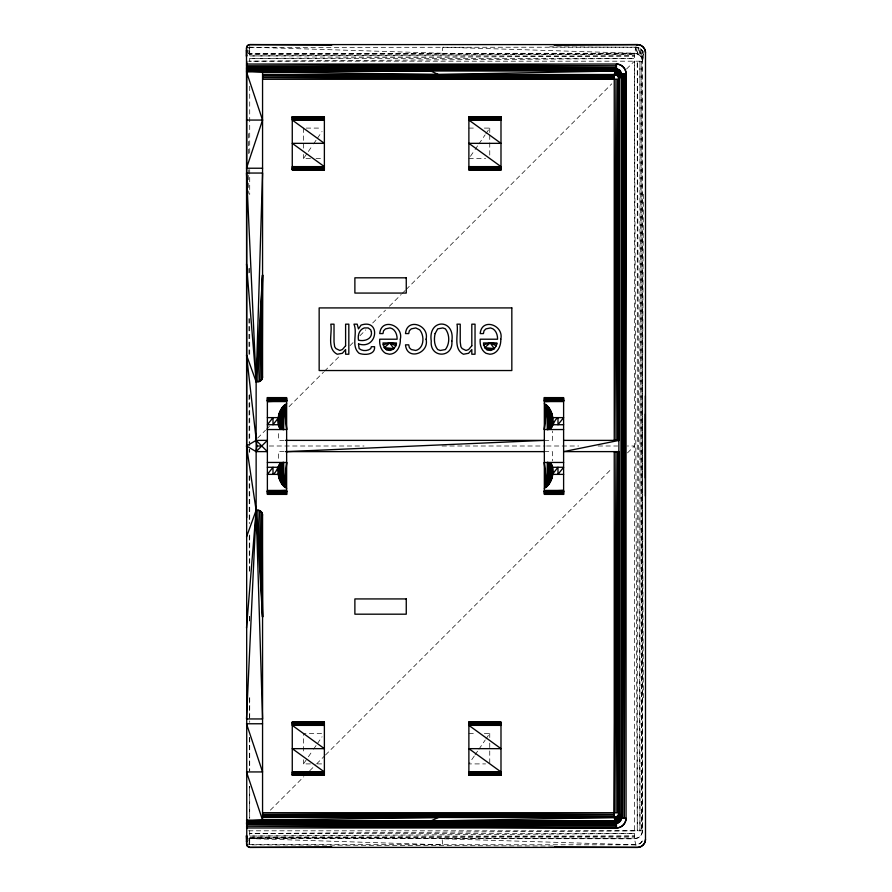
<?xml version="1.0" encoding="UTF-8"?>
<svg xmlns="http://www.w3.org/2000/svg" width="892" height="892" viewBox="0 0 892 892"><rect width="100%" height="100%" fill="white"/><g stroke="black" fill="none" stroke-linecap="round" stroke-linejoin="round"><path stroke-width="0.67" stroke-dasharray="4.46 3.34" d="M635.996 46.618A160.783 5.33 -90 0 0 635.862 47.164L635.84 53.386L640.043 55.583L642.262 59.753A8.028 7.939 13.1 0 1 642.407 61.191L642.407 830.809L641.827 833.73A8.028 7.939 -13.5 0 1 641.08 835.146L638.761 837.443L634.379 838.759L248.534 838.536L442.789 844.824L442.042 838.759L635.862 844.824L640.233 843.52L643.31 839.796L640.233 843.52L635.862 844.824L248.534 844.601M643.355 194.222L642.407 446L643.355 697.778M635.996 845.382A160.783 5.33 90 0 1 635.862 844.824L634.379 838.759L634.379 53.241L635.862 47.176L640.233 48.48L642.976 51.48L642.407 61.191L248.534 61.191M643.288 57.545L642.407 61.191L643.745 53.676L642.262 59.753A8.028 7.939 14.1 0 0 641.827 58.281L642.563 50.777L640.233 48.48L637.312 47.309L549.74 46.83M310.461 158.598L303.503 158.598L312.78 145.039M313.549 143.913L316.649 139.386M317.418 138.26L322.057 131.481M470.43 156.334L474.288 150.692M475.068 149.555L478.157 145.039M478.926 143.913L485.114 134.87M485.884 133.744L489.753 128.091L482.795 128.091M310.461 763.909L303.503 763.909L312.78 750.35M313.549 749.224L316.649 744.697M317.418 743.571L322.057 736.792M474.288 756.003L468.88 763.909L485.582 763.909M475.068 754.866L478.157 750.35M478.926 749.224L485.114 740.182M485.884 739.055L489.753 733.402L482.795 733.402M257.587 438.128L265.459 430.256M266.44 429.264L269.395 426.32M289.064 406.629L323.495 372.187M324.487 371.206L340.22 355.462M350.065 345.617L353.009 342.662M359.9 335.771L365.798 329.873M372.689 322.982L385.478 310.182M389.414 306.246L401.222 294.438M402.203 293.457L405.158 290.502M406.139 289.521L611.756 83.826M626.507 69.063L634.379 61.191L637.278 830.809L637.278 61.191L639.954 830.809L639.954 61.191L641.761 830.809L641.761 61.191L642.407 830.809A8.028 7.939 -13.1 0 1 641.816 833.752L641.08 835.146A8.028 7.939 -13.1 0 1 640.01 836.451A8.028 7.939 -13.5 0 1 634.357 838.759M270.376 810.137L303.826 776.676M309.725 770.777L315.634 764.868M316.615 763.887L324.487 756.015M325.468 755.022L611.756 468.635M627.489 452.891L634.379 446L627.411 446M248.534 47.399L635.862 47.176M634.379 830.809L249.715 833.529L634.379 833.529L249.715 836.06L634.379 836.06L249.715 837.9L634.379 838.759M249.715 47.176L442.042 53.241L442.789 47.176L634.379 53.241A8.028 7.939 13.8 0 1 641.839 58.314L643.31 52.204L642.563 50.777L641.08 56.854L641.515 49.517L640.043 55.583L640.233 48.48L638.761 54.557L638.806 47.744L637.323 53.81L637.312 47.309L635.84 53.386L249.715 54.1L634.379 54.1L249.715 55.94L634.379 55.94L249.715 58.471L634.379 58.471L249.715 61.191L249.715 46.618M634.379 53.241L248.534 53.464L249.715 53.241L249.136 47.22L249.136 53.297L248.656 48.581M306.291 128.091L321.588 128.091M468.88 128.091L474.444 128.091M316.024 158.598L321.588 158.598M468.88 158.598L485.582 158.598M284.147 440.38L278.616 440.38L278.616 431.07M544.343 440.38L552.371 440.38L552.371 431.07M269.228 446L364.003 446M442.042 446L545.179 446M546.573 446L578.629 446M598.142 446L617.654 446M284.147 451.62L278.616 451.62L278.616 460.93M544.343 451.62L552.371 451.62L552.371 460.93M321.588 733.402L303.503 733.402L303.503 754.197M468.88 733.402L475.837 733.402M317.418 763.909L321.588 763.909M248.534 830.809L642.407 830.809L643.288 834.455M249.715 837.9L634.379 837.9M552.962 846.029L249.715 844.824L249.136 838.703L249.136 844.78L248.656 839.785M248.645 133.566L248.678 154.439M248.701 169.748L248.712 173.918M248.712 175.311L248.734 193.408M248.857 268.559L248.868 275.517M248.924 318.656L248.991 356.231M249.046 395.201L249.124 442.521M249.124 449.479L249.136 452.266M249.169 475.927L249.247 523.236M249.258 535.769L249.325 573.344M249.381 616.483L249.392 623.441M249.515 698.592L249.548 719.476M249.57 737.561L249.626 770.967M249.649 786.276L249.693 818.287L249.715 786.276M489.753 128.091L489.753 133.633M489.753 135.026L489.753 158.598M489.753 733.402L489.753 737.561M489.753 743.114L489.753 763.909M303.503 128.091L303.503 148.886M303.503 154.439L303.503 158.598M303.503 759.75L303.503 763.909M249.715 86.201L249.715 154.439M249.715 169.547L249.715 194.556M249.715 268.18L249.715 275.517M249.715 318.656L249.715 357.09M249.715 394.598L249.715 452.266M249.715 475.927L249.715 523.236M249.715 534.91L249.715 573.344M249.715 616.483L249.715 623.82M249.715 697.444L249.715 722.453M249.715 737.561L249.715 771.067M249.715 830.809L249.715 845.382"/><path stroke-width="1.34" d="M615.09 821.209A136.654 4.605 -90 0 0 615.58 822.335L616.439 823.138L619.115 822.324L621.245 818.321L621.635 73.679L621.635 818.321L622.716 73.679L622.716 818.321L624.322 73.679L624.322 818.321L626.061 73.679C626.173 68.528 621.59 63.934 616.439 64.046L246.504 64.046L616.439 65.785L246.504 65.785L616.439 67.391L246.504 67.391L616.439 68.472L246.504 68.472L616.439 68.862L619.115 69.676L620.676 71.405L621.245 73.679L621.245 818.321L620.676 820.595L619.115 822.324L616.439 823.138L246.504 823.138L615.58 822.29L618.981 820.874L620.397 817.473A131.849 4.605 90 0 1 619.907 816.102M645.362 496.086L645.362 395.914M256.138 440.38L267.377 451.62L256.138 451.62L256.941 446L246.504 355.016L256.138 381.776L259.516 381.442L262.226 378.732L262.56 275.004L256.138 381.776L256.138 510.224L262.56 718.952L246.504 718.952L256.138 510.224L246.504 446L256.138 440.38L267.377 440.38L256.138 451.62L246.504 446M645.362 477.989L645.362 414.011M283.556 405.96L283.433 429.543C272.952 427.725 279.04 406.774 286.644 403.719M547.432 486.04L547.554 462.457C558.035 464.275 551.947 485.226 544.343 488.281M614.242 812.712L615.971 451.62L615.971 812.712L617.587 451.62L617.587 812.712L618.669 451.62L618.669 812.712L619.048 79.288A4.817 4.772 12.8 0 0 618.97 78.418A4.817 4.761 13.2 0 0 618.702 77.537A4.817 4.772 12.8 0 0 618.256 76.679A4.817 4.761 14.2 0 0 617.799 76.099L617.454 75.753A4.817 4.772 13.7 0 0 614.242 74.515L262.56 74.515L614.242 75.028L262.56 75.028L614.242 76.132L262.56 76.132L614.242 77.66L262.56 77.66L614.242 79.288M615.58 822.29L246.504 822.29L615.09 820.986L618.49 819.581L619.907 816.225L618.825 819.213L615.959 820.908L615.112 817.395L262.56 816.972L614.242 816.972L262.56 815.868L614.242 815.868L262.56 814.34L614.242 814.34L262.56 812.712L619.048 812.712L620.397 817.473L620.063 819.246L618.212 821.499L615.58 822.29L615.112 817.395L617.799 815.901A4.817 4.761 -14.2 0 0 618.256 815.31A4.817 4.772 -12.8 0 0 618.702 814.463A4.817 4.761 -13.2 0 0 618.97 813.582L619.048 451.62L563.61 451.62L619.171 440.38L563.61 440.38M261.144 380.36L262.56 275.004L257.743 381.776A4.817 4.817 0 0 0 262.56 376.959L262.56 71.884L246.504 71.014L615.58 69.71C620.665 69.699 621.323 75.943 619.048 79.288L618.669 440.38L618.669 79.288L617.587 440.38L617.587 79.288L615.971 440.38L615.971 79.288L614.242 440.38L614.242 74.515L616.439 68.862L616.439 64.046C621.612 64.157 625.95 68.494 626.061 73.679L626.061 818.321C626.173 823.472 621.59 828.066 616.439 827.954L246.504 827.954M282.875 485.326L283.433 462.457C272.952 464.275 279.04 485.226 286.644 488.281M548.112 406.674L547.554 429.543C558.035 427.725 551.947 406.774 544.343 403.719M259.516 381.442L262.56 275.004M256.138 381.776L262.56 173.048L246.504 173.048L256.138 381.776L246.504 264.032M281.85 462.725L281.069 482.795L282.619 462.524C277.423 464.13 277.769 471.667 272.997 474.377L272.997 467.274L267.377 474.377L278.616 474.377L281.103 463.082L280.088 480.922L281.85 462.725L280.556 481.881M549.138 429.275L549.918 409.205L548.368 429.476C553.564 427.87 553.218 420.333 557.991 417.623L557.991 424.726L563.61 417.623L552.371 417.623L549.885 428.918L550.899 411.078L549.138 429.275L550.431 410.119M282.619 462.524L281.638 483.698L283.433 462.457L284.292 486.686L286.644 462.457L267.377 462.457M548.368 429.476L549.349 408.302L547.554 429.543L546.696 405.314L544.343 429.543L563.61 429.543M282.24 484.546L283.433 462.457L283.556 486.04M548.747 407.454L547.554 429.543L547.432 405.96M285.05 487.266L286.644 462.457M544.343 429.543L545.937 404.734M267.377 429.543L286.644 429.543L284.292 405.314L283.433 429.543L281.638 408.302L282.619 429.476L279.72 427.725L278.806 415.293M552.181 476.707L551.267 464.275L548.368 462.524L549.349 483.698L547.554 462.457L546.696 486.686L544.343 462.457L563.61 462.457M246.504 627.968L256.138 510.224C259.182 509.711 262.549 511.74 262.56 515.041L262.56 820.116L246.504 820.986L615.09 820.986L615.959 820.908L616.004 817.139L616.863 820.651L616.863 816.693L617.721 820.205L617.632 816.08L618.97 813.582A4.817 4.761 -14 0 0 619.048 812.712L619.817 817.083L618.97 813.582L619.561 817.975L618.702 814.463L619.115 818.823L618.256 815.321L618.49 819.581L617.799 815.901M281.103 463.082L279.675 479.929L278.616 474.377L279.72 464.275M549.885 428.918L551.312 412.071L552.371 417.623L551.267 427.725M246.649 52.517L246.56 49.774L246.504 56.419L246.627 55.549M246.504 47.811L247.452 45.548L249.715 44.6L637.468 44.6L640.567 45.236L643.121 46.975L644.86 49.528A7.827 7.827 0 0 1 645.496 52.628L645.496 839.372L644.86 842.472L643.121 845.025L640.567 846.764A7.827 7.827 0 0 1 637.468 847.4L249.715 847.4L246.761 845.426L246.504 47.811L247.452 45.548L249.715 44.6L331.791 45.046M280.389 428.405L278.616 417.623L279.018 414.178M551.97 477.822L552.371 474.377L550.598 463.595M267.377 467.274L278.616 467.274L278.761 466.115M552.226 425.885L552.371 424.726L563.61 424.726M282.619 429.476L281.069 409.205L281.85 429.275L280.088 411.078L281.103 428.918L278.616 417.623L279.319 413.108M551.669 478.892L552.371 474.377L549.885 463.082L550.899 480.922L549.138 462.725L549.918 482.795L548.368 462.524M280.389 463.595L278.806 476.707M550.598 428.405L552.181 415.293M279.419 464.676L278.616 467.274L278.928 465.602M552.059 426.398L552.371 424.726L551.568 427.324M279.72 427.725L278.616 424.726L267.377 424.726L272.997 417.623L272.997 424.726L278.616 417.623L279.675 412.071L281.103 428.918M551.267 464.275L552.371 467.274L563.61 467.274L557.991 474.377L557.991 467.274L552.371 474.377L551.312 479.929L549.885 463.082M262.226 378.732L262.56 376.959M246.504 71.014L615.09 71.014C619.159 70.914 621.311 76.021 619.048 79.288L262.56 79.288M278.616 467.274L279.151 465.122M551.836 426.878L552.371 424.726M619.907 75.775L618.49 72.419L615.09 71.014L438.396 74.515L430.803 71.014L246.504 71.884L262.56 120.063L246.504 168.231L262.56 168.231M395.825 345.795L396.472 342.963L382.958 342.952L384.24 347.657L386.169 349.541L390.038 350.478L393.907 348.594L395.825 345.795L389.715 342.952L382.958 344.858M496.275 345.795L496.933 342.963L483.408 342.952L484.69 347.657L486.631 349.541L490.488 350.478L494.358 348.594L496.275 345.795L490.165 342.952L483.408 344.858M246.504 536.984L256.138 510.224L262.56 616.996L262.226 513.268M636.955 45.124L637.468 44.6A7.827 7.827 0 0 1 640.567 45.236A8.184 8.184 0 0 1 644.838 49.506L645.496 52.628M619.907 75.72A131.849 4.605 90 0 1 620.397 74.515L621.245 73.679L626.061 73.679M617.454 816.247L617.454 816.247A4.817 4.761 -14 0 1 614.242 817.485L430.803 820.986L246.504 820.116M389.715 342.952L384.24 347.657L393.907 348.594L389.715 342.952L396.483 343.899M490.165 342.952L484.69 347.657L494.358 348.594L490.165 342.952L496.933 343.899M430.803 820.986L438.396 817.485L262.56 820.116L246.504 771.937L262.56 771.937L246.504 723.769L262.56 723.769M554.155 846.954L637.468 847.4L640.567 846.764A8.195 8.195 0 0 0 644.86 842.472A7.827 7.827 0 0 0 645.496 839.372M616.439 827.954C621.612 827.843 625.95 823.506 626.061 818.321L620.319 818.343L621.155 819.269L620.063 819.246L620.877 820.172L619.606 820.105L620.442 821.008L618.981 820.874L619.115 822.324L618.212 821.499L618.279 822.77L617.353 821.945L617.376 823.048L616.461 822.201L616.439 827.954L246.504 826.215L616.439 826.215L246.504 824.609L616.439 824.609L246.504 823.528L616.439 823.528L246.504 823.138M393.907 348.594L386.169 349.541L392.603 349.541M494.358 348.594L486.631 349.541L493.053 349.541M286.644 451.62L544.343 440.38L285.529 440.38M554.155 45.046L637.468 44.6M621.245 73.679L619.84 70.267L616.439 68.862L246.504 69.71L615.58 69.71L618.981 71.126L620.397 74.527M246.504 844.189L247.452 846.452L249.715 847.4L331.791 846.954M246.727 61.191L246.638 517.672M246.504 68.862L616.439 68.862M292.264 116.852L324.376 116.852L324.376 169.837L292.264 169.837L292.264 116.852L324.376 116.908M468.88 116.852L500.992 116.852L500.992 169.837L468.88 169.837L468.88 116.852L500.992 116.908M246.504 120.063L262.56 120.063M267.377 397.62L286.644 397.62L286.644 494.38L267.377 494.38L267.377 397.62L286.644 398.2L267.377 398.2L286.644 398.791L267.377 398.791L286.644 399.371L267.377 399.371L286.644 399.872L267.377 399.872L286.644 400.296L267.377 400.296L286.644 400.597L267.377 400.597L286.644 400.776L267.377 401.567L286.644 401.567M544.343 397.62L563.61 397.62L563.61 494.38L544.343 494.38L544.343 397.62L563.61 398.2L544.343 398.2L563.61 398.791L544.343 398.791L563.61 399.371L544.343 399.371L563.61 399.872L544.343 399.872L563.61 400.296L544.343 400.296L563.61 400.597L544.343 400.597L563.61 400.776L544.343 401.567L563.61 401.567M267.377 417.623L278.616 417.623M256.941 446L262.159 446M285.529 451.62L544.343 451.62M552.371 474.377L563.61 474.377M267.377 490.433L286.644 490.433L267.377 491.169L286.644 491.403M544.343 490.433L563.61 490.433L544.343 491.169L563.61 491.403M286.644 491.169L267.377 491.169L286.644 491.224L267.377 491.403L286.644 491.704L267.377 491.704L286.644 492.128L267.377 492.128L286.644 492.629L267.377 492.629L286.644 493.209L267.377 493.209L286.644 493.8L267.377 493.8L286.644 494.38M563.61 491.169L544.343 491.169L563.61 491.224L544.343 491.403L563.61 491.704L544.343 491.704L563.61 492.128L544.343 492.128L563.61 492.629L544.343 492.629L563.61 493.209L544.343 493.209L563.61 493.8L544.343 493.8L563.61 494.38M292.264 722.163L324.376 722.163L324.376 775.148L292.264 775.148L292.264 722.163L324.376 722.219L292.264 722.386L324.376 722.687L292.264 722.687L324.376 723.1L292.264 723.1L324.376 723.613L292.264 723.613L324.376 724.192L292.264 724.192L324.376 724.795L292.264 724.795L324.376 725.374L292.264 725.374L324.376 748.656L292.264 748.656L324.376 771.937L292.264 771.937L324.376 772.517L292.264 772.517L324.376 773.119L292.264 773.119L324.376 773.698L292.264 773.698L324.376 774.211L292.264 774.624L324.376 774.925L292.264 774.925L324.376 775.092M468.88 722.163L500.992 722.163L500.992 775.148L468.88 775.148L468.88 722.163L500.992 722.219L468.88 722.386L500.992 722.687L468.88 722.687L500.992 723.1L468.88 723.1L500.992 723.613L468.88 723.613L500.992 724.192L468.88 724.192L500.992 724.795L468.88 724.795L500.992 725.374L468.88 725.374L500.992 748.656L468.88 748.656L500.992 771.937L468.88 771.937L500.992 772.517L468.88 772.517L500.992 773.119L468.88 773.119L500.992 773.698L468.88 773.698L500.992 774.211L468.88 774.211L500.992 774.624L468.88 774.925L500.992 775.092M262.56 817.485L614.242 817.485L615.09 820.986M468.88 169.781L500.992 169.837M292.264 169.781L324.376 169.837M468.88 775.092L500.992 775.148M292.264 775.092L324.376 775.148M468.88 116.908L500.992 117.075L468.88 117.075L500.992 117.376L468.88 117.376L500.992 117.789L468.88 117.789L500.992 118.301L468.88 118.301L500.992 118.881L468.88 118.881L500.992 119.483L468.88 119.483L500.992 120.063L468.88 120.063L500.992 143.344L468.88 143.344L500.992 166.626L468.88 166.626L500.992 167.205L468.88 167.205L500.992 167.808L468.88 167.808L500.992 168.387L468.88 168.387L500.992 168.9L468.88 169.313L500.992 169.614L468.88 169.614L500.992 169.781M292.264 116.908L324.376 117.075L292.264 117.075L324.376 117.376L292.264 117.376L324.376 117.789L292.264 117.789L324.376 118.301L292.264 118.301L324.376 118.881L292.264 118.881L324.376 119.483L292.264 119.483L324.376 120.063L292.264 120.063L324.376 143.344L292.264 143.344L324.376 166.626L292.264 166.626L324.376 167.205L292.264 167.205L324.376 167.808L292.264 167.808L324.376 168.387L292.264 168.387L324.376 168.9L292.264 168.9L324.376 169.313L292.264 169.313L324.376 169.614L292.264 169.614L324.376 169.781M468.88 722.219L500.992 722.386M292.264 722.219L324.376 722.386M262.56 71.884L438.396 74.515M620.397 817.473L621.245 818.321M618.981 820.874L619.84 821.733M551.568 464.676L552.371 467.274L552.226 466.115M279.419 427.324L278.616 424.726L278.761 425.885M551.836 465.122L552.371 467.274L552.059 465.602M279.151 426.878L278.616 424.726L278.928 426.398M246.627 838.826L246.504 835.581L246.627 836.451M551.669 413.108L552.371 417.623L551.97 414.178M279.319 478.892L278.616 474.377L279.018 477.822M246.504 841.647L246.56 842.226L246.56 836.15M549.138 462.725L550.431 481.881M280.556 410.119L281.85 429.275M544.343 462.457L545.937 487.266M285.05 404.734L286.644 429.543M548.747 484.546L547.554 462.457L548.112 485.326M282.24 407.454L283.433 429.543L282.875 406.674M261.144 511.64L262.56 616.996L257.743 510.224A4.817 4.817 0 0 1 262.56 515.041M259.516 510.558L262.56 616.996M246.504 835.581L246.56 842.226M614.242 451.62L614.242 817.485M246.56 49.774L246.56 55.85M615.09 71.137A136.654 4.594 -90 0 1 615.58 69.743M246.504 48.848A3.211 3.211 0 0 1 246.56 48.268M246.727 47.677A3.211 3.211 0 0 1 247.441 46.585M247.441 845.415A3.211 3.211 0 0 1 246.727 844.323M246.56 843.732A3.211 3.211 0 0 1 246.504 843.152M358.484 343.899L359.13 348.605C362.342 351.258 367.504 351.258 370.726 348.605L371.373 346.709L374.584 346.709C375.365 354.882 364.705 355.429 359.13 353.299C350.712 346.152 357.87 333.485 353.979 324.175L357.19 324.164L358.484 328.88L361.059 325.112C381.196 318.243 377.706 350.366 358.484 343.899M371.373 331.69C372.622 339.072 364.382 341.759 358.484 340.142C357.569 335.292 359.197 329.65 364.282 327.933L368.14 327.933L370.715 329.795L371.373 331.69M400.341 339.205C400.664 345.973 397.141 354.057 389.391 354.236L385.534 353.299C380.728 350.355 379.256 344.502 379.736 339.205L397.118 339.216C397.263 334.6 395.145 328.825 390.038 327.933L385.534 328.869L383.593 330.754L382.958 333.575L379.736 333.575C381.218 317.262 403.719 325.045 400.341 339.205M426.097 339.205C429.476 353.366 406.975 361.148 405.492 344.847L408.714 344.847L409.35 347.657L411.29 349.541L415.795 350.478C424.347 348.248 424.659 335.559 419.664 329.817L415.795 327.933L411.29 328.869L409.35 330.754L408.714 333.575L405.492 333.575C406.975 317.262 429.476 325.045 426.097 339.205M500.791 339.205C501.114 345.973 497.591 354.057 489.842 354.236L485.984 353.299C481.178 350.355 479.706 344.502 480.186 339.205L497.569 339.216C497.714 334.6 495.595 328.825 490.488 327.933L485.984 328.869L484.044 330.754L483.408 333.575L480.186 333.575C481.669 317.262 504.17 325.045 500.791 339.205M435.118 333.575C433.88 338.927 434.07 345.104 437.682 349.541L440.258 350.478L445.409 349.541C449.858 343.71 449.858 334.701 445.409 328.869L442.845 327.933L437.682 328.869L435.118 333.575M451.854 341.09C453.604 358.473 429.498 358.473 431.249 341.09C427.725 318.388 455.377 318.388 451.854 341.09M615.959 71.092L615.112 74.605L614.242 74.515L615.959 71.092M616.863 71.349L616.004 74.861L617.632 75.92L618.97 78.418L619.817 74.917L618.702 77.537L619.115 73.177L617.632 75.92L618.49 72.419L616.863 75.307L617.721 71.795L616.004 74.861L615.112 74.605L616.863 71.349M345.605 345.784L342.383 349.541L339.819 350.478L335.938 348.594L334.656 346.72L334.021 342.026L334.021 324.175L330.798 324.175C332.56 333.307 326.427 348.872 337.243 354.236L342.383 353.299L345.605 349.541L345.605 354.236L348.828 354.236L348.828 324.175L345.605 324.175L345.605 345.784M471.812 345.784L468.59 349.541L466.014 350.478L462.145 348.594L460.874 346.72L460.227 342.026L460.227 324.175L457.005 324.175C458.767 333.307 452.634 348.872 463.45 354.236L468.59 353.299L471.812 349.541L471.812 354.236L475.035 354.236L475.035 324.175L471.812 324.175L471.812 345.784M406.261 277.813L354.882 277.813L354.882 293.067L406.261 293.067L406.261 277.813M511.83 307.918L319.158 307.918L319.158 370.537L511.83 370.537L511.83 307.918M286.644 400.831L267.377 400.776L286.644 400.831M563.61 400.776L544.343 400.831L563.61 400.831M406.261 598.933L354.882 598.933L354.882 614.187L406.261 614.187L406.261 598.933"/></g></svg>
